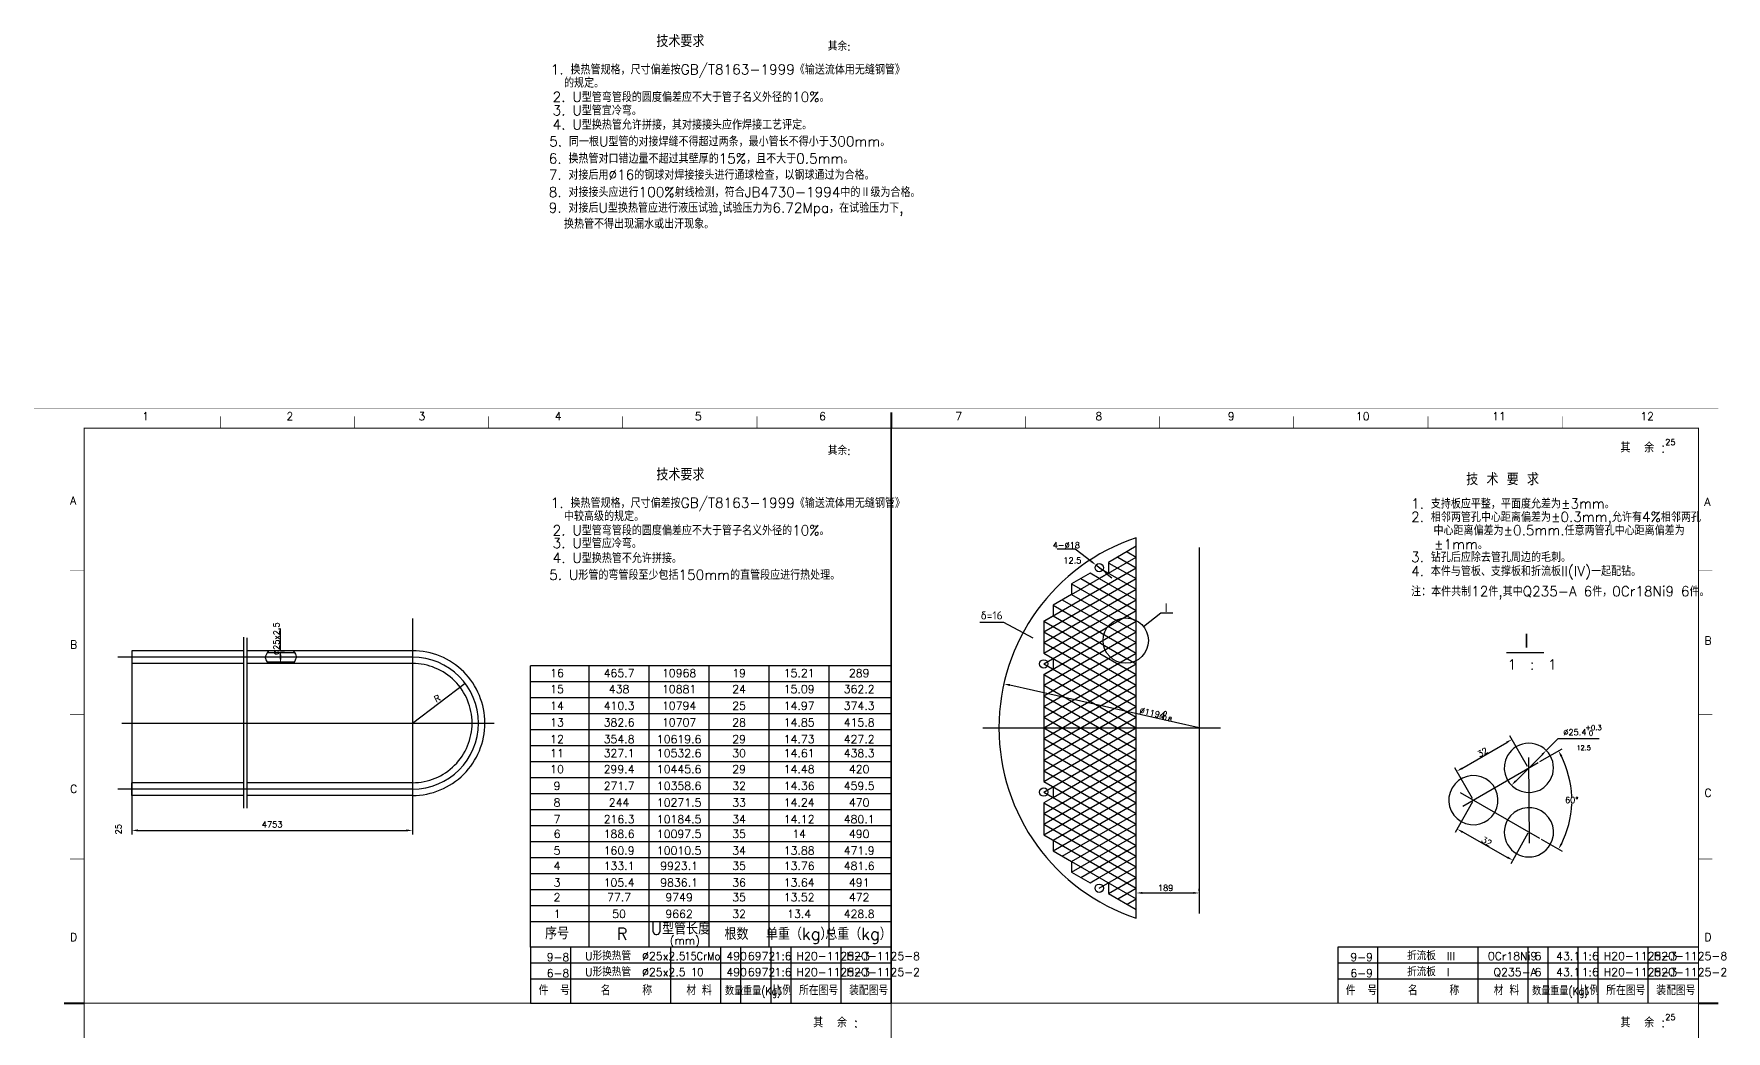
# Model space of a CAD drawing. Extents: x 49444 to 186655, y 41039 to 60167.
# Drawn here: x 90635 to 103309, y 52700 to 60167 of the extents above; entities that cross this region are included whole.
import ezdxf
from ezdxf.enums import TextEntityAlignment as Align

# ---------------------------------------------------------------- set-up
doc = ezdxf.new("R2010")
doc.units = 0
doc.header["$LTSCALE"] = 60
doc.header["$MEASUREMENT"] = 0
doc.header["$PDMODE"] = 3
doc.header["$PDSIZE"] = 0.001
doc.layers.get('0').update_dxf_attribs({"linetype": 'CONTINUOUS'})
doc.layers.get('DEFPOINTS').update_dxf_attribs({"linetype": 'CONTINUOUS'})
doc.styles.get("Standard").update_dxf_attribs({"font": 'txt_l', "bigfont": 'hztxt_l'})
doc.dimstyles.get("Standard").update_dxf_attribs({"dimtxt": 0.18, "dimasz": 0.18, "dimexe": 0.18, "dimexo": 0.0625, "dimgap": 0.09, "dimtad": 0, "dimtih": 1, "dimtoh": 1, "dimdec": 4, "dimzin": 0, "dimdsep": 46, "dimtxsty": 'Standard', "dimcen": 0.09, "dimadec": 0, "dimazin": 0, "dimtfac": 1, "dimtdec": 4, "dimtofl": 0, "dimtmove": 0, "dimatfit": 3, "dimfxl": 0, "dimtolj": 1, "dimtzin": 0, "dimarcsym": 0})
doc.dimstyles.new('STANDARD$0', dxfattribs={"dimtxt": 3, "dimasz": 3, "dimexe": 2, "dimexo": 1, "dimgap": 0.5, "dimtad": 1, "dimdec": 0, "dimzin": 0, "dimdsep": 46, "dimtxsty": 'Standard', "dimcen": 1, "dimclrd": 256, "dimclre": 256, "dimclrt": 256, "dimadec": 0, "dimazin": 0, "dimtfac": 1.5, "dimtdec": 3, "dimtix": 1, "dimtmove": 0, "dimatfit": 2, "dimfxl": 0, "dimtolj": 1, "dimarcsym": 0})

# ---------------------------------------------------------------- blocks, each defined once
blk = doc.blocks.new('*D117')
at = {"lineweight": -2}
for p, q in [((98892, 53561), (98892, 53764)), ((99363, 53749), (99363, 53764)), ((98937, 53734), (99318, 53734))]:
    blk.add_line(p, q, dxfattribs=at)
for points in [[(98937, 53742), (98937, 53727), (98892, 53734)], [(99318, 53742), (99318, 53727), (99363, 53734)]]:
    blk.add_solid(points)
at = {"layer": 'DEFPOINTS', "color": 0}
for p in [(99363, 53734), (99363, 53734), (98892, 53546)]:
    blk.add_point(p, dxfattribs=at)
at = {"insert": (99111, 53772), "char_height": 45, "attachment_point": 5}
blk.add_mtext('\\A1;189', dxfattribs=at)
blk = doc.blocks.new('*D128')
at = {"lineweight": -2}
for p, q in [((101822, 54682), (101690, 54910)), ((101331, 54667), (101666, 54861)), ((101410, 54442), (101277, 54671))]:
    blk.add_line(p, q, dxfattribs=at)
for points in [[(101662, 54868), (101669, 54855), (101705, 54884)], [(101327, 54674), (101335, 54661), (101292, 54645)]]:
    blk.add_solid(points)
at = {"layer": 'DEFPOINTS', "color": 0}
for p in [(101705, 54884), (101829, 54669), (101417, 54429)]:
    blk.add_point(p, dxfattribs=at)
at = {"insert": (101485, 54788), "char_height": 45, "attachment_point": 5, "rotation": 30.1127}
blk.add_mtext('\\A1;32', dxfattribs=at)
blk = doc.blocks.new('*D129')
at = {"lineweight": -2}
for p, q in [((101410, 54416), (101280, 54186)), ((101334, 54191), (101671, 54001)), ((101825, 54183), (101696, 53953))]:
    blk.add_line(p, q, dxfattribs=at)
for points in [[(101338, 54197), (101331, 54184), (101295, 54213)], [(101675, 54008), (101668, 53994), (101711, 53979)]]:
    blk.add_solid(points)
at = {"layer": 'DEFPOINTS', "color": 0}
for p in [(101417, 54429), (101833, 54196), (101711, 53979)]:
    blk.add_point(p, dxfattribs=at)
at = {"insert": (101516, 54120), "char_height": 45, "attachment_point": 5, "rotation": 330.6445}
blk.add_mtext('\\A1;32', dxfattribs=at)
blk = doc.blocks.new('*D127')
at = {"color": 0, "lineweight": -2}
for p, q in [((101915, 54718), (102080, 54814)), ((101923, 54137), (102080, 54047))]:
    blk.add_line(p, q, dxfattribs=at)
for start, end in [(2.1884, 26.6083), (333.5044, 357.9244)]:
    blk.add_arc((101417, 54429), 736, start, end, dxfattribs=at)
at = {"color": 0}
for points in [[(102068, 54755), (102082, 54763), (102054, 54799)], [(102082, 54098), (102069, 54105), (102054, 54062)]]:
    blk.add_solid(points, dxfattribs=at)
at = {"layer": 'DEFPOINTS', "color": 0}
for p in [(101902, 54711), (101318, 54486), (101337, 54383), (102142, 54302), (101910, 54145)]:
    blk.add_point(p, dxfattribs=at)
at = {"color": 0, "insert": (102153, 54430), "char_height": 45, "attachment_point": 5}
blk.add_mtext('\\A1;60%%d', dxfattribs=at)
blk = doc.blocks.new('*D116')
at = {"lineweight": -2}
for p, q in [((92488, 55548), (92513, 55548)), ((92471, 55453), (92453, 55453)), ((92483, 55498), (92483, 55503))]:
    blk.add_line(p, q, dxfattribs=at)
for points in [[(92475, 55503), (92490, 55503), (92483, 55548)], [(92475, 55498), (92490, 55498), (92483, 55453)]]:
    blk.add_solid(points)
at = {"layer": 'DEFPOINTS', "color": 0}
for p in [(92473, 55548), (92483, 55548), (92486, 55453)]:
    blk.add_point(p, dxfattribs=at)
at = {"insert": (92452, 55638), "char_height": 45, "attachment_point": 5, "rotation": 90}
blk.add_mtext('\\A1;%%C25x2.5', dxfattribs=at)

msp = doc.modelspace()

# ---------------------------------------------------------------- linework, layer by layer
for p, q in [((97056.067823, 57213.842392), (97056.067823, 52908.842392)), ((97056.067828, 52908.842392), (97056.067828, 57213.842392)), ((98822.268074, 56289.820584), (98891.547085, 56249.821257)), ((98891.547085, 53545.797686), (98891.547085, 56393.816622)), ((99362.964663, 56320.596954), (99362.964663, 53580.542481)), ((98198.723445, 55769.820884), (98891.547085, 56169.823649)), ((98406.57418, 55969.821424), (98891.547085, 56249.821257)), ((98554.543319, 56217.035033), (98519.207056, 56244.898064)), ((98638.955256, 56150.475296), (98589.879583, 56189.172002)), ((98614.417419, 56169.823649), (98891.547085, 56009.821101)), ((98687.198266, 56203.768829), (98891.547085, 56089.818708)), ((98752.982252, 56249.821257), (98891.547085, 56169.823649)), ((98198.723445, 55689.815942), (98891.547085, 56089.818708)), ((98406.573575, 56049.826191), (98891.547085, 55769.820421)), ((98475.852586, 56089.818708), (98891.547085, 55849.818028)), ((98614.417419, 56089.818708), (98891.547085, 55929.816683)), ((98674.291519, 56122.612266), (98709.627782, 56094.749235)), ((98198.723445, 55609.818335), (98891.547085, 56009.821101)), ((98198.723445, 55529.813918), (98891.547085, 55929.816683)), ((98337.288277, 55929.816683), (98891.547085, 55609.817872)), ((98406.573575, 55969.821773), (98891.547085, 55689.81548)), ((93471.069254, 55790.551206), (93471.069254, 54256.734558)), ((98198.723445, 55449.815263), (98891.547085, 55849.818028)), ((98198.723445, 55769.820421), (98891.547085, 55369.810382)), ((98198.723445, 55369.817656), (98891.547085, 55769.820421)), ((98268.002456, 55889.817356), (98891.547085, 55529.812931)), ((98268.002456, 55809.819225), (98891.547085, 55449.815324)), ((92205.112478, 55650.243654), (92205.112478, 54368.342838)), ((92230.622942, 55643.866038), (92230.622942, 54368.342838)), ((92482.538772, 55548.201808), (92482.538772, 55713.884963)), ((98198.723445, 55689.82229), (98891.547085, 55289.812251)), ((98198.723445, 55289.812714), (98891.547085, 55689.81548)), ((98198.723445, 55609.824159), (98891.547085, 55209.81412)), ((98198.723445, 55209.815107), (98891.547085, 55609.817872)), ((98198.723445, 55529.819741), (98891.547085, 55129.809703)), ((98198.723445, 55129.810165), (98891.547085, 55529.812931)), ((101665.525162, 55535.517471), (101942.964594, 55535.517471)), ((93471.069254, 55500.369678), (91264.414118, 55500.369678)), ((97056.067823, 55435.543709), (94356.067828, 55435.543709)), ((98198.723445, 55449.82161), (98891.547085, 55049.811572)), ((98198.723445, 55049.812558), (98891.547085, 55449.815324)), ((93471.069254, 55006.104438), (93864.584552, 55305.176065)), ((97056.067823, 55315.543709), (94356.067828, 55315.543709)), ((99362.964663, 54969.807154), (97943.758009, 55290.609034)), ((98198.723445, 55369.817193), (98891.547085, 54969.807154)), ((98198.723445, 54969.807617), (98891.547085, 55369.810382)), ((98198.723445, 55289.819062), (98891.547085, 54889.809023)), ((98198.723445, 54889.809486), (98891.547085, 55289.812251)), ((97056.067823, 55195.66685), (94356.067823, 55195.66685)), ((98198.723445, 55209.814644), (98891.547085, 54809.804605)), ((98198.723445, 54809.811355), (98891.547085, 55209.81412)), ((91293.11339, 55006.104438), (94083.32039, 55006.104438)), ((97056.067823, 55075.789991), (94356.067823, 55075.789991)), ((98198.723445, 55129.816513), (98891.547085, 54729.806474)), ((98198.723445, 54729.806937), (98891.547085, 55129.809703)), ((98198.723445, 55049.818382), (98891.547085, 54649.808343)), ((98198.723445, 54649.808806), (98891.547085, 55049.811572)), ((97056.067823, 54955.913132), (94356.067823, 54955.913132)), ((97741.49356, 54969.807154), (99522.972461, 54969.807154)), ((98198.723044, 54569.804157), (98891.547085, 54969.807154)), ((98198.723445, 54969.813964), (98891.547085, 54569.803926)), ((98198.723445, 54889.809547), (98891.547085, 54489.799508)), ((98198.723445, 54489.812605), (98891.547085, 54889.809023)), ((97056.067823, 54836.036272), (94356.067828, 54836.036272)), ((98198.723445, 54809.811416), (98891.547085, 54409.801377)), ((98268.002456, 54449.800181), (98891.547085, 54809.804605)), ((101733.307609, 54572.313974), (101930.447545, 54769.587246)), ((97056.067823, 54716.036272), (94356.067828, 54716.036272)), ((98198.723445, 54729.813285), (98891.547085, 54329.803246)), ((98198.723445, 54329.803709), (98891.547085, 54729.806474)), ((98198.723445, 54649.808343), (98891.547085, 54249.798304)), ((98198.723445, 54249.805578), (98891.547085, 54649.808343)), ((101337.135429, 54383.132479), (101902.103126, 54710.799503)), ((101828.919709, 54747.369948), (101833.145739, 54107.802761)), ((93471.069254, 54511.839198), (91264.414118, 54511.839198)), ((97056.067823, 54596.159413), (94356.067823, 54596.159413)), ((98198.723445, 54569.810212), (98891.547085, 54169.800173)), ((98198.723445, 54169.800697), (98891.547085, 54569.803926)), ((97056.067823, 54476.282554), (94356.067823, 54476.282554)), ((98198.723445, 54489.812605), (98891.547085, 54089.802566)), ((98198.723445, 54409.807664), (98891.547085, 54009.797625)), ((98268.002456, 54129.80137), (98891.547085, 54489.805795)), ((98268.002456, 54049.803239), (98891.547085, 54409.801377)), ((101318.493962, 54486.365617), (101910.30291, 54144.684561)), ((97056.067823, 54356.405695), (94356.067823, 54356.405695)), ((98198.723445, 54329.803246), (98891.547085, 53929.793207)), ((98198.723445, 54249.805639), (98891.547085, 53849.7956)), ((98337.288015, 54009.80103), (98891.547085, 54329.803246)), ((98406.573575, 53969.798821), (98891.547085, 54249.798304)), ((97056.067823, 54236.528835), (94356.067823, 54236.528835)), ((98198.723445, 54169.800697), (98891.547085, 53769.790658)), ((98406.573575, 53889.794404), (98891.547085, 54169.800173)), ((97056.067823, 54116.651976), (94356.067823, 54116.651976)), ((97056.067823, 53996.775117), (94356.067823, 53996.775117)), ((98475.855992, 53849.792195), (98891.547085, 54089.802566)), ((98614.417419, 53849.7956), (98891.547085, 54009.797625)), ((97056.067823, 53876.898258), (94356.067823, 53876.898258)), ((98406.573575, 53969.798324), (98891.547085, 53689.793051)), ((98614.417419, 53769.790658), (98891.547085, 53929.793207)), ((97056.067823, 53757.021399), (94356.067823, 53757.021399)), ((98683.703241, 53729.791855), (98891.547085, 53849.7956)), ((98752.982252, 53689.793051), (98891.547085, 53769.790658)), ((97056.067823, 53637.14454), (94356.067823, 53637.14454)), ((98822.268074, 53649.787437), (98891.547085, 53689.793051)), ((97056.067823, 53517.267681), (94356.067823, 53517.267681)), ((97056.067823, 52908.842392), (97056.067823, 53388.842392)), ((94356.067823, 52908.842392), (97056.067823, 52908.842392))]:
    msp.add_line(p, q)
at = {"linetype": 'ByBlock'}
for p, q in [((91369.644782, 55452.537568), (91369.644782, 54172.524822)), ((93471.069254, 54449.007078), (93471.069254, 54172.524822)), ((91414.644782, 54202.524822), (93426.069254, 54202.524822))]:
    msp.add_line(p, q, dxfattribs=at)
at = {"const_width": 1.5}
msp.add_lwpolyline([(90636.067832, 48453.842399), (103251.067832, 48453.842399), (103251.067832, 57363.842399), (90636.067832, 57363.842399), (90636.067832, 48453.842399, 1.9635677679)], format="xyb", dxfattribs=at)
for points, format in [([(92031.067832, 57303.842399, 4.5, 4.5, 0), (92031.067832, 57213.842399, 4.5, 4.5, 0)], "xyseb"), ([(93036.067832, 57303.842399, 4.5, 4.5, 0), (93036.067832, 57213.842399, 4.5, 4.5, 0)], "xyseb"), ([(94041.067832, 57303.842399, 4.5, 4.5, 0), (94041.067832, 57213.842399, 4.5, 4.5, 0)], "xyseb"), ([(95046.067832, 57303.842399, 4.5, 4.5, 0), (95046.067832, 57213.842399, 4.5, 4.5, 0)], "xyseb"), ([(96051.067832, 57303.842399, 4.5, 4.5, 0), (96051.067832, 57213.842399, 4.5, 4.5, 0)], "xyseb"), ([(97056.067832, 57333.842399, 15, 15, 0), (97056.067832, 57213.842399, 15, 15, 0)], "xyseb"), ([(98061.067832, 57303.842399, 4.5, 4.5, 0), (98061.067832, 57213.842399, 4.5, 4.5, 0)], "xyseb"), ([(99066.067832, 57303.842399, 4.5, 4.5, 0), (99066.067832, 57213.842399, 4.5, 4.5, 0)], "xyseb"), ([(100071.067832, 57303.842399, 4.5, 4.5, 0), (100071.067832, 57213.842399, 4.5, 4.5, 0)], "xyseb"), ([(101076.067832, 57303.842399, 4.5, 4.5, 0), (101076.067832, 57213.842399, 4.5, 4.5, 0)], "xyseb"), ([(97056.067828, 52908.842392, 7.5, 7.5, 0), (97056.067828, 57213.842392, 7.5, 7.5, 0)], "xyseb"), ([(91011.067832, 56148.842399, 4.5, 4.5, 0), (90906.067832, 56148.842399, 4.5, 4.5, 0)], "xyseb"), ([(103101.067832, 56148.842399, 4.5, 4.5, 0), (103206.067832, 56148.842399, 4.5, 4.5, 0)], "xyseb"), ([(94013.166617, 55006.104448, 0.414214), (93471.069257, 55548.201808, 1.570796)], "xyb"), ([(93917.502377, 55006.104448, 0.414214), (93471.069257, 55452.537568, 1.570796)], "xyb"), ([(93860.10383, 55305.85239, 0, 9.566424, 0), (93837.723206, 55287.886982, 0, 0, 0), (93764.562485, 55229.159294, 0, 0, 0)], "xyseb"), ([(91011.067832, 55068.842399, 4.5, 4.5, 0), (90906.067832, 55068.842399, 4.5, 4.5, 0)], "xyseb"), ([(93471.069257, 54559.671328, 0.414214), (93917.502377, 55006.104448)], "xyb"), ([(93471.069257, 54464.007088, 0.414214), (94013.166617, 55006.104448)], "xyb"), ([(103101.067832, 55068.842399, 4.5, 4.5, 0), (103206.067832, 55068.842399, 4.5, 4.5, 0)], "xyseb"), ([(91011.067832, 53988.842399, 4.5, 4.5, 0), (90906.067832, 53988.842399, 4.5, 4.5, 0)], "xyseb"), ([(103101.067832, 53988.842399, 4.5, 4.5, 0), (103206.067832, 53988.842399, 4.5, 4.5, 0)], "xyseb"), ([(91011.067832, 52908.842399, 15, 15, 0), (90861.067832, 52908.842399, 15, 15, 0)], "xyseb"), ([(91011.067828, 52908.842392, 7.5, 7.5, 0), (97056.067828, 52908.842392, 7.5, 7.5, 0)], "xyseb"), ([(97056.067828, 52908.842392, 7.5, 7.5, 0), (103101.067828, 52908.842392, 7.5, 7.5, 0)], "xyseb"), ([(97056.067828, 52908.842392, 7.5, 7.5, 0), (97056.067828, 48603.842392, 7.5, 7.5, 0)], "xyseb"), ([(103101.067832, 52908.842399, 15, 15, 0), (103251.067832, 52908.842399, 15, 15, 0)], "xyseb")]:
    msp.add_lwpolyline(points, format=format)
for points, const_width in [([(102081.067832, 57303.842399), (102081.067832, 57213.842399)], 4.5), ([(91011.067832, 48603.842399), (103101.067832, 48603.842399), (103101.067832, 57213.842399), (91011.067832, 57213.842399), (91011.067832, 48603.842399)], 7.5), ([(97056.067823, 57213.842386), (97056.067823, 52908.842386)], 7.5)]:
    msp.add_lwpolyline(points, dxfattribs=dict(const_width=const_width))
for points in [[(98891.547085, 56329.819911), (98683.703241, 56209.822453), (98683.703241, 56129.818035), (98614.417419, 56089.818708), (98545.138408, 56129.818035), (98406.573575, 56049.826191), (98406.573575, 55969.821773), (98268.002456, 55889.817356), (98268.002456, 55809.819225), (98198.723445, 55769.820421), (98198.723445, 55529.812931), (98268.002456, 55489.814127), (98268.002456, 55409.815996), (98198.723445, 55369.810382), (98198.723445, 54569.803926)], [(98519.207056, 56244.898064), (98434.759539, 56309.635877), (98299.14396, 56309.635877)], [(98945.914557, 55729.71782), (99074.355253, 55831.583043), (99164.355253, 55831.583043)], [(98120.238957, 55643.136675), (97898.782261, 55759.920488), (97718.782261, 55759.920488)], [(92205.112472, 55548.201808), (91369.644782, 55548.201808)], [(91369.644782, 55548.201808), (91369.644782, 55452.537568)], [(93471.069257, 55548.201808), (92230.622942, 55548.201808)], [(92393.25215, 55548.201798), (92382.778908, 55531.273712), (92375.235385, 55518.007773), (92370.561788, 55507.282914), (92368.698328, 55497.978072), (92369.585215, 55488.972181), (92373.162659, 55479.144175), (92379.37087, 55467.372989), (92388.150057, 55452.537558)], [(92385.360617, 55535.446573), (92587.769432, 55535.446573)], [(92577.640283, 55548.201798), (92587.248208, 55534.412695), (92594.150805, 55523.388886), (92598.386058, 55514.009306), (92599.991951, 55505.15289), (92599.006469, 55495.698573), (92595.467595, 55484.525289), (92589.413315, 55470.511972), (92580.881612, 55452.537558)], [(92205.112472, 55452.537568), (91369.644782, 55452.537568)], [(93471.069257, 55452.537568), (92230.622942, 55452.537568)], [(92380.496912, 55465.292788), (92587.769432, 55465.292788)], [(94356.067828, 53328.842392), (94356.067828, 55435.543709)], [(94793.516038, 53328.842392), (94793.516038, 55435.543709)], [(95243.054263, 53328.842392), (95243.054263, 55435.543709)], [(95692.592473, 53328.842392), (95692.592473, 55435.543709)], [(96142.130698, 53328.842392), (96142.130698, 55435.543709)], [(96591.668923, 53328.842392), (96591.668923, 55435.543709)], [(101962.256591, 54801.417806), (102052.26356, 54891.567689), (102359.49169, 54891.567689)], [(92205.112472, 54559.671328), (91369.644782, 54559.671328)], [(91369.644782, 54464.007088), (91369.644782, 54559.671328)], [(93471.069257, 54559.671328), (92230.622942, 54559.671328)], [(98198.723445, 54569.803926), (98268.002456, 54529.804598), (98268.002456, 54449.800181), (98198.723445, 54409.801377), (98198.723445, 54169.800173), (98268.002456, 54129.80137), (98268.002456, 54049.803239), (98406.573575, 53969.798821), (98406.573575, 53889.794404), (98545.138408, 53809.789986), (98614.417419, 53849.7956), (98683.703241, 53809.796273), (98683.703241, 53729.791855), (98891.547085, 53609.795444)], [(92205.112472, 54464.007088), (91369.644782, 54464.007088)], [(93471.069257, 54464.007088), (92230.622942, 54464.007088)], [(97056.067823, 53328.842392), (94356.067823, 53328.842392)], [(97056.067828, 53328.842392), (94356.067828, 53328.842392)], [(103101.067832, 53328.842392), (100401.067832, 53328.842392)], [(97056.067823, 53208.842392), (94356.067823, 53208.842392)], [(97056.067828, 53208.842392), (94356.067828, 53208.842392)], [(103101.067832, 53208.842392), (100401.067832, 53208.842392)], [(97056.067823, 53088.842392), (94356.067823, 53088.842392)], [(103101.067832, 53088.842392), (100401.067832, 53088.842392)]]:
    msp.add_lwpolyline(points)
for points in [[(101991.612615, 54578.727543, 1), (101672.142539, 54763.173677, 1)], [(101576.333227, 54336.918013, 1), (101256.863151, 54521.364147, 1)], [(101991.961664, 54096.370782, 1), (101672.491588, 54280.816917, 1)]]:
    msp.add_lwpolyline(points, format="xyb", close=True)
at = {"color": 7}
for points in [[(94356.067823, 53328.842392), (94356.067823, 52908.842392)], [(94656.067823, 52908.842392), (94656.067823, 53328.842392)], [(95406.067823, 52908.842392), (95406.067823, 53328.842392)], [(95781.067823, 52908.842392), (95781.067823, 53328.842392)], [(95931.067823, 52908.842392), (95931.067823, 53328.842392)], [(96156.067823, 52908.842392), (96156.067823, 53328.842392)], [(96306.067823, 52908.842392), (96306.067823, 53328.842392)], [(96681.067823, 52908.842392), (96681.067823, 53328.842392)], [(100401.067832, 53328.842392), (100401.067832, 52908.842392)], [(100701.067832, 52908.842392), (100701.067832, 53328.842392)], [(101451.067832, 52908.842392), (101451.067832, 53328.842392)], [(101826.067832, 52908.842392), (101826.067832, 53328.842392)], [(101976.067832, 52908.842392), (101976.067832, 53328.842392)], [(102201.067832, 52908.842392), (102201.067832, 53328.842392)], [(102351.067832, 52908.842392), (102351.067832, 53328.842392)], [(102726.067832, 52908.842392), (102726.067832, 53328.842392)]]:
    msp.add_lwpolyline(points, dxfattribs=at)
for centre, radius in [((98614.417419, 56169.823649), 31.248427), ((98812.96333, 55624.275334), 169.688381), ((98198.723445, 55449.815324), 31.248427), ((98198.723445, 54489.805795), 31.248427), ((98614.417419, 53769.790658), 31.248427)]:
    msp.add_circle(centre, radius)
for centre, radius, start, end in [((99362.964663, 54969.807154), 1500.012499, 108.3170980328, 251.6829019672), ((93471.069254, 55006.104438), 494.26524, 0, 90), ((93471.069254, 55006.104438), 494.26524, 270, 0)]:
    msp.add_arc(centre, radius, start, end)
at = {"color": 0, "linetype": 'ByBlock'}
for p in [(91369.644782, 54464.007078), (93471.069254, 54464.007078), (93471.069254, 54202.524822)]:
    msp.add_point(p, dxfattribs=at)
for points in [[(98559.187158, 56222.92441), (98549.899481, 56211.145656), (98589.879583, 56189.172002)], [(98678.935357, 56128.501643), (98669.64768, 56116.722888), (98638.955256, 56150.475296)], [(97945.411613, 55297.92447), (97942.104405, 55283.293599), (97899.865397, 55300.530657)], [(101925.142451, 54774.888753), (101935.752638, 54764.285738), (101962.256591, 54801.417806)], [(101728.002516, 54577.615482), (101738.612703, 54567.012467), (101701.498563, 54540.483414)]]:
    msp.add_solid(points)
at = {"linetype": 'ByBlock'}
for points in [[(91414.644782, 54210.024822), (91414.644782, 54195.024822), (91369.644782, 54202.524822)], [(93426.069254, 54210.024822), (93426.069254, 54195.024822), (93471.069254, 54202.524822)]]:
    msp.add_solid(points, dxfattribs=at)

# ---------------------------------------------------------------- texts
for s, height, p in [('技术要求', 90, (95297.39249, 60067.865765)), ('其余:', 59.94, (96581.937375, 60042.44603)), (' 1. 换热管规格，尺寸偏差按GB/T8163-1999《输送流体用无缝钢管》', 75, (94455.114796, 59863.064644)), ('的规定。', 75, (94605.842705, 59763.977446)), ('  2. U型管弯管段的圆度偏差应不大于管子名义外径的10%。', 75, (94417.614796, 59657.356684)), ('  3. U型管宜冷弯。', 75, (94417.614796, 59556.701766)), ('  4. U型换热管允许拼接，其对接接头应作焊接工艺评定。', 75, (94417.614796, 59450.277752)), ('5. 同一根U型管的对接焊缝不得超过两条，最小管长不得小于300mm。', 75, (94494.944012, 59324.359302)), ('6. 换热管对口错边量不超过其壁厚的15%，且不大于0.5mm。 ', 75, (94491.278345, 59196.510726)), ('7. 对接后用%%c16的钢球对焊接接头进行通球检查，以钢球通过为合格。', 75, (94491.278345, 59074.733164)), ('8. 对接接头应进行100%射线检测，符合JB4730-1994中的Ⅱ级为合格。', 75, (94491.278345, 58945.099313)), ('9. 对接后U型换热管应进行液压试验,试验压力为6.72Mpa，在试验压力下,', 75, (94491.278345, 58827.562612)), ('换热管不得出现漏水或出汗现象。', 75, (94605.644919, 58708.088949)), ('1', 60, (91446.067832, 57273.842399)), ('2', 60, (92526.067832, 57273.842399)), ('3', 60, (93516.067832, 57273.842399)), ('4', 60, (94536.067832, 57273.842399)), ('5', 60, (95586.067832, 57273.842399)), ('6', 60, (96516.067832, 57273.842399)), ('7', 60, (97536.067832, 57273.842399)), ('8', 60, (98586.067832, 57273.842399)), ('9', 60, (99576.067832, 57273.842399)), ('10', 60, (100536.067832, 57273.842399)), ('11', 60, (101556.067832, 57273.842399)), ('12', 60, (102666.067832, 57273.842399)), ('其余:', 59.94, (96581.937375, 57014.814457)), ('其  余 : ', 75, (102517.223347, 57032.54397)), ('技术要求', 90, (95297.39249, 56822.589827)), ('A', 60, (90906.067832, 56643.842399)), (' 1. 换热管规格，尺寸偏差按GB/T8163-1999《输送流体用无缝钢管》', 75, (94455.114796, 56617.788706)), ('1. 支持板应平整，平面度允差为±3mm。', 75, (100949.79473, 56612.384871)), ('A', 60, (103145.380144, 56632.118532)), ('中较高级的规定。', 75, (94605.842705, 56518.701509)), ('2. 相邻两管孔中心距离偏差为±0.3mm,允许有4%相邻两孔', 75, (100949.79473, 56512.406788)), ('  2. U型管弯管段的圆度偏差应不大于管子名义外径的10%。', 75, (94417.614796, 56412.080747)), ('  3. U型管应冷弯。', 75, (94417.614796, 56316.426683)), ('   中心距离偏差为±0.5mm.任意两管孔中心距离偏差为', 75, (100949.79473, 56412.428723)), ('  4. U型换热管不允许拼接。', 75, (94417.614796, 56205.001815)), ('3. 钻孔后应除去管孔周边的毛刺。', 75, (100949.79473, 56212.472557)), ('   ±1mm。', 75, (100954.796415, 56307.455009)), ('5. U形管的弯管段至少包括150mm的直管段应进行热处理。', 75, (94494.944012, 56079.083365)), ('4. 本件与管板、支撑板和折流板II(IV)一起配钻。', 75, (100949.79473, 56107.484939)), ('注：本件共制12件,其中Q235-A 6件，0Cr18Ni9 6件。', 75, (100949.79473, 55955.530115)), ('Ⅰ', 120, (101754.821026, 55558.982087)), ('B', 60, (103146.067832, 55593.842399)), ('B', 60, (90906.067832, 55563.842399)), ('1  :  1', 75, (101673.577235, 55407.377113)), ('+0.3', 37.5, (102255.416656, 54953.60214)), (' 0', 37.5, (102255.416656, 54911.675866)), ('C', 60, (90906.067832, 54483.842399)), ('C', 60, (103146.067832, 54453.842399)), ('D', 60, (90906.067832, 53373.842399)), ('(mm)', 59.9384296, (95397.895206, 53347.44213)), ('D', 60, (103146.067832, 53373.842399)), ('9-8', 60, (94476.06783, 53223.842393)), ('U形换热管  %%c25x2.5  ', 60, (94763.335895, 53231.548285)), ('490', 60, (95821.541931, 53231.548285)), ('6972', 60, (95982.709999, 53231.548285)), ('1:6', 60, (96182.456988, 53231.548285)), ('H20-1125-3', 60, (96346.811511, 53231.548285)), ('H20-1125-8', 60, (96721.811511, 53231.548285)), ('9-9', 60, (100494.530842, 53223.842399)), ('折流板  III', 60, (100919.497093, 53231.548291)), ('0Cr18Ni9', 60, (101524.857096, 53231.548291)), ('6', 60, (101874.311511, 53231.548291)), ('43.1', 60, (102036.137762, 53231.548291)), ('1:6', 60, (102227.192194, 53231.548291)), ('H20-1125-3', 60, (102391.811511, 53231.548291)), ('H20-1125-8', 60, (102766.811511, 53231.548291)), ('6-8', 60, (94476.067826, 53103.842393)), ('U形换热管  %%c25x2.5  ', 60, (94763.335895, 53111.548285)), ('490', 60, (95821.541931, 53111.548285)), ('6972', 60, (95982.709999, 53111.548285)), ('1:6', 60, (96182.456988, 53111.548285)), ('H20-1125-3', 60, (96346.811511, 53111.548285)), ('H20-1125-2', 60, (96721.811511, 53111.548285)), ('6-9', 60, (100494.530842, 53103.842399)), ('折流板  I', 60, (100919.497093, 53111.548291)), ('Q235-A', 60, (101566.811511, 53111.548291)), ('6', 60, (101874.311511, 53111.548291)), ('43.1', 60, (102036.137762, 53111.548291)), ('1:6', 60, (102227.192194, 53111.548291)), ('H20-1125-3', 60, (102391.811511, 53111.548291)), ('H20-1125-2', 60, (102766.811511, 53111.548291)), ('其  余 : ', 75, (96472.223347, 52727.543963)), ('其  余 : ', 75, (102517.223343, 52727.543963))]:
    msp.add_text(s, height=height).set_placement(p)
for p in [(102930.255725, 57087.301816), (102930.255721, 52782.301809)]:
    msp.add_text('25', height=45).set_placement(p, align=Align.RIGHT)
for s, height, p in [('技 术 要 求', 90, (101635.025295, 56787.231414)), ('I', 60, (99114.616445, 55840.529114)), ('δ=16', 60, (97808.782261, 55782.420488)), ('16', 59.9384296, (94553.762323, 55350.630933)), ('465.7', 59.9384296, (95018.285152, 55350.630933)), ('10968', 59.9384296, (95467.823377, 55350.630933)), ('19', 59.9384296, (95917.361602, 55350.630933)), ('15.21', 59.9384296, (96366.899827, 55350.630933)), ('289', 59.9384296, (96816.438052, 55350.630933)), ('15', 59.9384296, (94553.762323, 55230.630933)), ('438', 59.9384296, (95018.285152, 55230.630933)), ('10881', 59.9384296, (95467.823377, 55230.630933)), ('24', 59.9384296, (95917.361602, 55230.630933)), ('15.09', 59.9384296, (96366.899827, 55230.630933)), ('362.2', 59.9384296, (96816.438052, 55230.630933)), ('14', 59.9384296, (94553.762323, 55105.759205)), ('410.3', 59.9384296, (95018.285152, 55105.759205)), ('10794', 59.9384296, (95467.823377, 55105.759205)), ('25', 59.9384296, (95917.361602, 55105.759205)), ('14.97', 59.9384296, (96366.899827, 55105.759205)), ('374.3', 59.9384296, (96816.438052, 55105.759205)), ('13', 59.9384296, (94553.762323, 54980.887477)), ('382.6', 59.9384296, (95018.285152, 54980.887477)), ('10707', 59.9384296, (95467.823377, 54980.887477)), ('28', 59.9384296, (95917.361602, 54980.887477)), ('14.85', 59.9384296, (96366.899827, 54980.887477)), ('415.8', 59.9384296, (96816.438052, 54980.887477)), ('12', 59.9384296, (94553.762323, 54856.015748)), ('354.8', 59.9384296, (95018.285152, 54856.015748)), ('10619.6', 59.9384296, (95467.823377, 54856.015748)), ('29', 59.9384296, (95917.361602, 54856.015748)), ('14.73', 59.9384296, (96366.899827, 54856.015748)), ('427.2', 59.9384296, (96816.438052, 54856.015748)), ('11', 59.9384296, (94553.762323, 54751.123497)), ('327.1', 59.9384296, (95018.285152, 54751.123497)), ('10532.6', 59.9384296, (95467.823377, 54751.123497)), ('30', 59.9384296, (95917.361602, 54751.123497)), ('14.61', 59.9384296, (96366.899827, 54751.123497)), ('438.3', 59.9384296, (96816.438052, 54751.123497)), ('10', 59.9384296, (94553.762323, 54631.123497)), ('299.4', 59.9384296, (95018.285152, 54631.123497)), ('10445.6', 59.9384296, (95467.823377, 54631.123497)), ('29', 59.9384296, (95917.361602, 54631.123497)), ('14.48', 59.9384296, (96366.899827, 54631.123497)), ('420', 59.9384296, (96816.438052, 54631.123497)), ('9', 59.93843, (94553.762323, 54506.251768)), ('271.7', 59.9384296, (95018.285152, 54506.251768)), ('10358.6', 59.9384296, (95467.823377, 54506.251768)), ('32', 59.9384296, (95917.361602, 54506.251768)), ('14.36', 59.9384296, (96366.899827, 54506.251768)), ('459.5', 59.9384296, (96816.438052, 54506.251768)), ('8', 59.93843, (94553.762323, 54381.38004)), ('244', 59.9384296, (95018.285152, 54381.38004)), ('10271.5', 59.9384296, (95467.823377, 54381.38004)), ('33', 59.9384296, (95917.361602, 54381.38004)), ('14.24', 59.9384296, (96366.899827, 54381.38004)), ('470', 59.9384296, (96816.438052, 54381.38004)), ('7', 59.93843, (94553.762323, 54256.508312)), ('216.3', 59.9384296, (95018.285152, 54256.508312)), ('10184.5', 59.9384296, (95467.823377, 54256.508312)), ('34', 59.9384296, (95917.361602, 54256.508312)), ('14.12', 59.9384296, (96366.899827, 54256.508312)), ('480.1', 59.9384296, (96816.438052, 54256.508312)), ('6', 59.93843, (94553.762323, 54146.621191)), ('188.6', 59.9384296, (95018.285152, 54146.621191)), ('10097.5', 59.9384296, (95467.823377, 54146.621191)), ('35', 59.9384296, (95917.361602, 54146.621191)), ('14', 59.9384296, (96366.899827, 54146.621191)), ('490', 59.9384296, (96816.438052, 54146.621191)), ('5', 59.93843, (94553.762323, 54021.749463)), ('160.9', 59.9384296, (95018.285152, 54021.749463)), ('10010.5', 59.9384296, (95467.823377, 54021.749463)), ('34', 59.9384296, (95917.361602, 54021.749463)), ('13.88', 59.9384296, (96366.899827, 54021.749463)), ('471.9', 59.9384296, (96816.438052, 54021.749463)), ('4', 59.93843, (94553.762323, 53906.867473)), ('133.1', 59.9384296, (95018.285152, 53906.867473)), ('9923.1', 59.9384296, (95467.823377, 53906.867473)), ('35', 59.9384296, (95917.361602, 53906.867473)), ('13.76', 59.9384296, (96366.899827, 53906.867473)), ('481.6', 59.9384296, (96816.438052, 53906.867473)), ('3', 59.93843, (94553.762323, 53781.995744)), ('105.4', 59.9384296, (95018.285152, 53781.995744)), ('9836.1', 59.9384296, (95467.823377, 53781.995744)), ('36', 59.9384296, (95917.361602, 53781.995744)), ('13.64', 59.9384296, (96366.899827, 53781.995744)), ('491', 59.9384296, (96816.438052, 53781.995744)), ('2', 59.93843, (94553.762323, 53672.108624)), ('77.7', 59.9384296, (95018.285152, 53672.108624)), ('9749', 59.9384296, (95467.823377, 53672.108624)), ('35', 59.9384296, (95917.361602, 53672.108624)), ('13.52', 59.9384296, (96366.899827, 53672.108624)), ('472', 59.9384296, (96816.438052, 53672.108624)), ('序号', 89.9076444, (94553.762323, 53387.401083)), ('1', 59.93843, (94553.762323, 53547.236895)), ('50', 59.9384296, (95018.285152, 53547.236895)), ('U型管长度', 89.9076444, (95477.813112, 53422.365167)), ('9662', 59.9384296, (95467.823377, 53547.236895)), ('32', 59.9384296, (95917.361602, 53547.236895)), ('13.4', 59.9384296, (96366.899827, 53547.236895)), ('428.8', 59.9384296, (96816.438052, 53547.236895)), ('R', 89.907644, (95040.762063, 53382.406214)), ('根数', 89.9076444, (95897.382119, 53382.406214)), ('单重（kg）', 89.9076444, (96366.899817, 53382.406214)), ('总重（kg）', 89.9076444, (96811.44317, 53382.406214))]:
    msp.add_text(s, height=height).set_placement(p, align=Align.CENTER)
for height, p in [(45, (98345.463246, 56246.756146)), (35.964, (102188.212831, 54839.246551))]:
    msp.add_text('12.5', height=height).set_placement(p, align=Align.TOP_LEFT)
msp.add_text('R', height=47.83212, rotation=30).set_placement((93649.642502, 55159.167222))
msp.add_text('4753', height=45, dxfattribs=at).set_placement((92420.357018, 54247.524822), align=Align.MIDDLE)
msp.add_text('25', height=45, rotation=90).set_placement((91245.988707, 54172.942082), align=Align.TOP_LEFT)
for s, height, width, p in [('15CrMo', 60, 0.9, (95506.596065, 53231.548285)), ('10', 60, 0.9, (95557.420422, 53111.548285)), ('件  号', 75, 0.85, (94416.067826, 52968.842393)), ('名     称', 75, 0.85, (94881.067826, 52968.842393)), ('材 料', 75, 0.85, (95522.399758, 52968.842393)), ('数量', 60, 0.85, (95811.067826, 52968.842393)), ('重量(Kg)', 60, 0.85, (95946.067826, 52968.842393)), ('比例', 75, 0.85, (96167.377077, 52968.842393)), ('所在图号', 75, 0.85, (96366.067826, 52968.842393)), ('装配图号', 75, 0.85, (96741.067826, 52968.842393)), ('件  号', 75, 0.85, (100461.067827, 52968.842399)), ('名     称', 75, 0.85, (100926.067827, 52968.842399)), ('材 料', 75, 0.85, (101569.018312, 52968.842399)), ('数量', 60, 0.85, (101856.067827, 52968.842399)), ('重量(Kg)', 60, 0.85, (101991.067827, 52968.842399)), ('比例', 75, 0.85, (102212.377078, 52968.842399)), ('所在图号', 75, 0.85, (102411.067827, 52968.842399)), ('装配图号', 75, 0.85, (102786.067827, 52968.842399))]:
    msp.add_text(s, height=height, dxfattribs=dict(width=width)).set_placement(p)
at = {"char_height": 45, "attachment_point": 5}
for s, insert in [('\\A1;4-%%c18', (98368.161973, 56338.583963)), ('%%C25.4', (102176.575516, 54937.703105))]:
    msp.add_mtext(s, dxfattribs=dict(at, insert=insert))
at = {"attachment_point": 5}
for s, insert, char_height, rotation in [('\\A1;%%c1194', (99011.345991, 55081.199356), 45, 347.2627434828), ('-0.8', (99107.495847, 55044.224977), 31.5, 347), ('0', (99107.495847, 55079.1196), 31.5, 347)]:
    msp.add_mtext(s, dxfattribs=dict(at, insert=insert, char_height=char_height, rotation=rotation))

# ---------------------------------------------------------------- dimensions: what is measured, and where the dimension line sits
dim = msp.add_linear_dim(base=(92482.538774, 55548.201798), p1=(92485.727582, 55452.537558), p2=(92472.97235, 55548.201798), angle=90, text='%%C25x2.5', dimstyle='STANDARD$0', override={"dimscale": 15, "dimgap": 0.1, "dimcen": 3, "dimtdec": 5, "dimtmove": 2, "dimatfit": 3})
dim.commit()
dim.dimension.update_dxf_attribs({"geometry": '*D116', "text_midpoint": (92452.486941, 55637.970146), "dimtype": 160})
for p2, distance, picture, middle in [((101829.439818, 54668.656616), 248.799693, '*D128', (101484.68038, 54787.96693)), ((101832.564555, 54195.759209), -248.799693, '*D129', (101516.251784, 54119.623243))]:
    dim = msp.add_aligned_dim(p1=(101417.03561, 54429.47257), p2=p2, distance=distance, text='32', dimstyle='STANDARD$0', override={"dimscale": 15, "dimgap": 0.1, "dimdec": 2, "dimcen": 3, "dimtdec": 2, "dimtmove": 2, "dimatfit": 3})
    dim.commit()
    dim.dimension.update_dxf_attribs({"geometry": picture, "text_midpoint": middle})
dim = msp.add_angular_dim_2l(base=(102141.790912, 54302.168362), line1=((101318.493962, 54486.365617), (101910.30291, 54144.684561)), line2=((101337.135429, 54383.132479), (101902.103126, 54710.799503)), text='60%%d', dimstyle='Standard', override={"dimscale": 15, "dimtxt": 3, "dimasz": 3, "dimexe": 2, "dimexo": 1, "dimgap": 0.1, "dimtad": 1, "dimdec": 2, "dimcen": 3, "dimtdec": 2, "dimtofl": 1, "dimtmove": 2})
dim.commit()
dim.dimension.update_dxf_attribs({"geometry": '*D127', "text_midpoint": (102152.886196, 54430.195969)})
dim = msp.add_linear_dim(base=(99362.964663, 53734.366242), p1=(98891.547085, 53545.797686), p2=(99362.964663, 53734.366242), text='189', dimstyle='STANDARD$0', override={"dimscale": 15, "dimgap": 0.1, "dimcen": 3, "dimtdec": 5, "dimtmove": 2, "dimatfit": 3})
dim.commit()
dim.dimension.update_dxf_attribs({"geometry": '*D117', "text_midpoint": (99111.359638, 53771.53601), "dimtype": 160})

doc.saveas('drawing.dxf')
